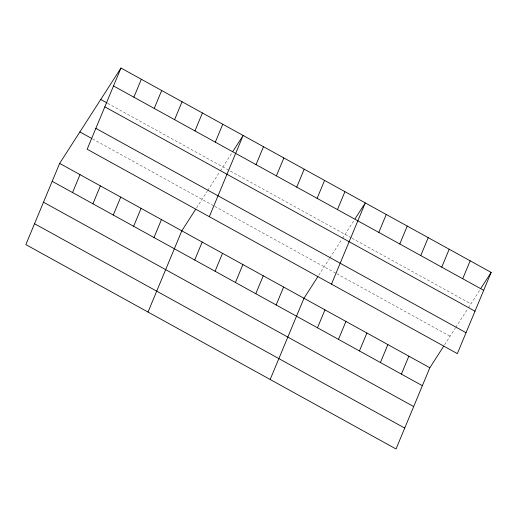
<?xml version="1.0" encoding="UTF-8"?>
<svg xmlns="http://www.w3.org/2000/svg" width="517" height="517" viewBox="0 0 517 517"><rect width="100%" height="100%" fill="white"/><g stroke="black" fill="none" stroke-linecap="round" stroke-linejoin="round"><path stroke-width="0.39" stroke-dasharray="2.58 1.94" d="M196.57 207.886L207.259 191.258M207.698 190.579L219.854 171.663M220.294 170.991L233.012 151.203M318.724 275.328L329.419 258.7M329.852 258.022L342.015 239.106M342.448 238.434L354.752 219.298M444.588 344.813L455.277 328.185M455.716 327.507L467.872 308.591M468.312 307.919L481.03 288.131M107.762 103.374L351.347 237.852M352.045 238.24L470.916 303.867M92.53 138.899L213.986 205.953M214.684 206.341L336.095 273.37M336.793 273.752L450.068 336.289"/><path stroke-width="0.78" d="M120.972 68.024L87.166 149.239L457.345 353.609L491.15 272.394L120.972 68.024L59.655 163.391L25.85 244.606L396.028 448.976L429.834 367.761L443.741 346.125M72.554 192.557L80.019 174.636M133.871 97.19L141.335 79.263M92.911 203.795L100.376 185.874M154.234 108.428L161.692 90.507M113.275 215.04L120.732 197.113M174.591 119.666L182.055 101.746M133.632 226.278L141.096 208.351M194.954 130.911L202.412 112.984M153.995 237.516L161.453 219.596M215.311 142.149L222.775 124.229M148.011 312.048L181.816 230.834L195.723 209.198M209.327 216.681L243.132 135.467L233.012 151.203M194.715 259.999L202.173 242.072M256.031 164.632L263.489 146.705M215.072 271.238L222.536 253.317M276.388 175.87L283.852 157.95M235.429 282.482L242.893 264.555M296.752 187.109L304.209 169.188M255.792 293.721L263.25 275.794M317.108 198.354L324.573 180.427M276.149 304.959L283.613 287.038M337.472 209.592L344.929 191.665M270.165 379.491L303.97 298.277L317.884 276.64M331.487 284.124L365.293 202.91L355.173 218.646M317.49 327.778L324.947 309.857M378.806 232.411L386.264 214.49M338.467 339.365L345.925 321.438M399.783 243.992L407.241 226.071M359.444 350.946L366.902 333.019M420.76 255.572L428.218 237.652M380.415 362.527L387.879 344.6M441.738 267.153L449.195 249.233M401.392 374.108L408.857 356.181M462.715 278.734L470.173 260.814M481.03 288.131L491.15 272.394M113.514 85.951L483.692 290.315M100.737 99.497L107.058 102.986M104.822 106.832L474.994 311.202M95.865 128.352L466.037 332.722M79.889 131.919L91.826 138.511M59.655 163.391L429.834 367.761M52.198 181.318L422.37 385.688M43.499 202.205L413.678 406.569M34.542 223.719L404.721 428.089"/></g></svg>
